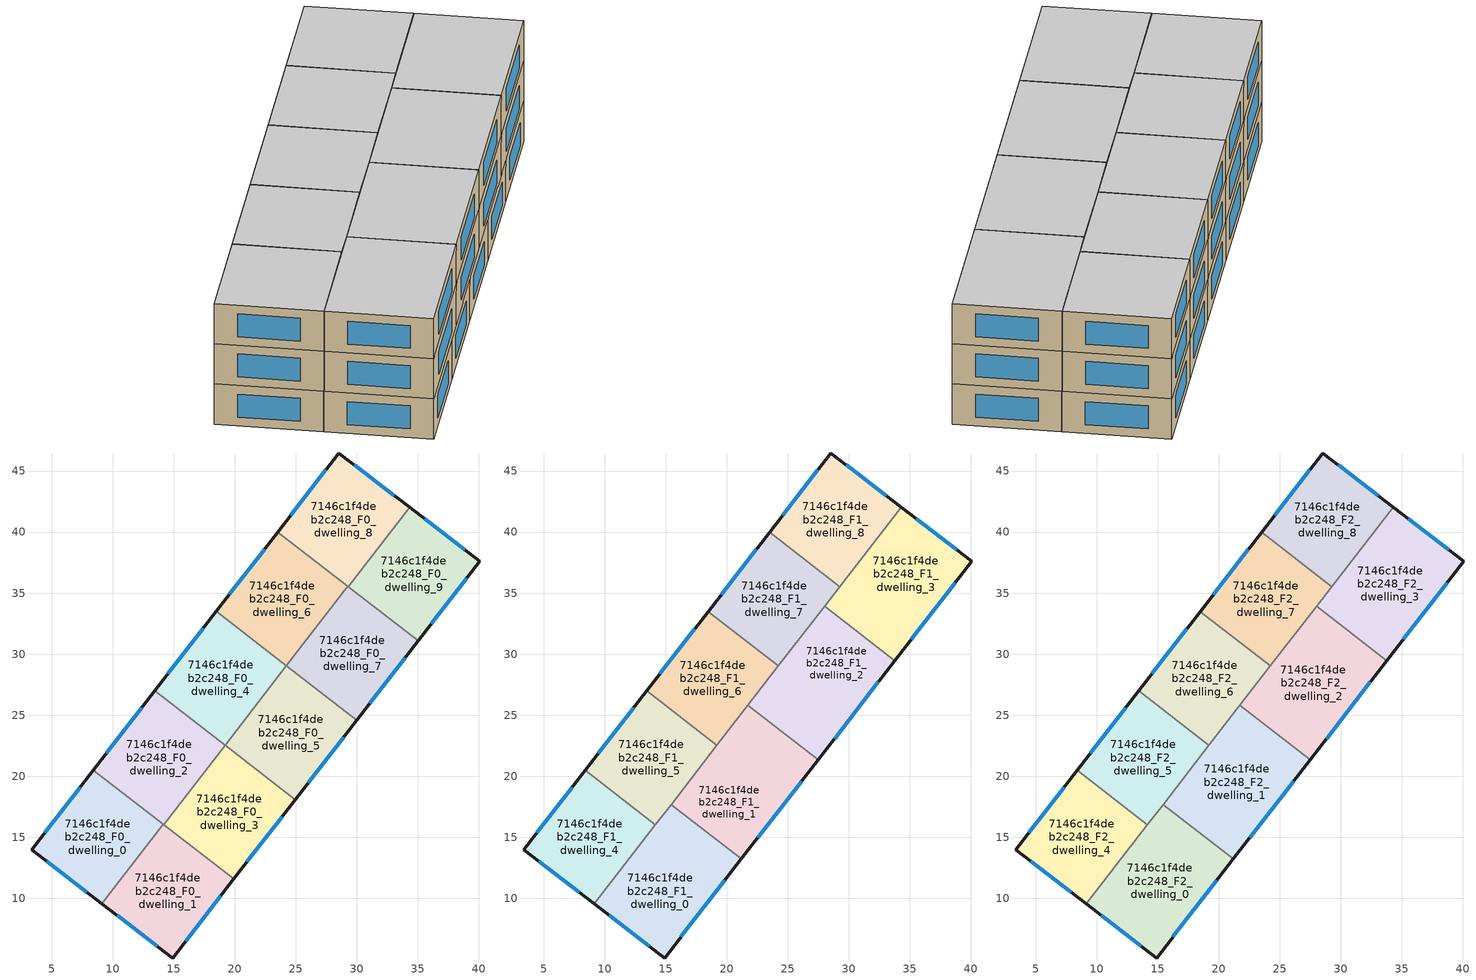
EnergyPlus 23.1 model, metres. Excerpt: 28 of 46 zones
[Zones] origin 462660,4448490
7146c1f4deb2c248_F0_dwelling_0
 floor ground (EU_floor_Construction): 14.16,16.05 9.12,9.55 3.36,13.98 8.41,20.5 z0
 wall outside (EU_wall_Construction): 8.41,20.5 3.36,13.98 9.12,9.55 z0:3
 wall to 7146c1f4deb2c248_F0_dwelling_1 (EU_wall_Construction): 9.12,9.55 14.16,16.05 z0:3
 wall to 7146c1f4deb2c248_F0_dwelling_2 (EU_wall_Construction): 14.16,16.05 8.41,20.5 z0:3
 window (EU_Window_Construction): 4.59,13.03 7.89,10.5 / 7.33,19.1 4.44,15.38 z0.64:2.36
 ceiling adiabatic (EU_roof_Construction): 14.15,16.04 14.16,16.05 8.41,20.5 8.4,20.49 z3
7146c1f4deb2c248_F0_dwelling_1
 floor ground (EU_floor_Construction): 19.92,11.59 14.9,5.11 9.12,9.55 14.16,16.05 z0
 wall outside (EU_wall_Construction): 9.12,9.55 14.9,5.11 19.92,11.59 z0:3
 wall to 7146c1f4deb2c248_F0_dwelling_3 (EU_wall_Construction): 19.92,11.59 14.17,16.04 z0:3
 wall to 7146c1f4deb2c248_F0_dwelling_2 (EU_wall_Construction): 14.17,16.04 14.16,16.05 z0:3
 window (EU_Window_Construction): 15.98,6.5 18.84,10.2 / 10.36,8.6 13.66,6.06 z0.64:2.36
7146c1f4deb2c248_F0_dwelling_2
 floor ground (EU_floor_Construction): 19.2,22.54 14.17,16.04 8.41,20.5 13.45,27 z0
 wall outside (EU_wall_Construction): 13.45,27 8.41,20.5 z0:3
 wall to 7146c1f4deb2c248_F0_dwelling_4 (EU_wall_Construction): 19.2,22.54 13.45,27 z0:3
 wall to 7146c1f4deb2c248_F0_dwelling_3 (EU_wall_Construction): 14.17,16.04 19.2,22.54 z0:3
 window (EU_Window_Construction): 12.37,25.61 9.49,21.89 z0.64:2.36
 ceiling adiabatic (EU_roof_Construction): 14.17,16.04 19.19,22.53 13.44,26.99 8.41,20.5 z3
7146c1f4deb2c248_F0_dwelling_3
 floor ground (EU_floor_Construction): 24.95,18.09 19.92,11.59 14.17,16.04 19.2,22.54 z0
 wall outside (EU_wall_Construction): 19.92,11.59 24.95,18.09 z0:3
 wall to 7146c1f4deb2c248_F0_dwelling_5 (EU_wall_Construction): 24.95,18.09 19.2,22.54 z0:3
 window (EU_Window_Construction): 21,12.98 23.88,16.69 z0.64:2.36
7146c1f4deb2c248_F0_dwelling_4
 floor ground (EU_floor_Construction): 24.23,29.04 19.2,22.54 13.45,27 18.48,33.5 z0
 wall outside (EU_wall_Construction): 18.48,33.5 13.45,27 z0:3
 wall to 7146c1f4deb2c248_F0_dwelling_6 (EU_wall_Construction): 24.23,29.04 18.48,33.5 z0:3
 wall to 7146c1f4deb2c248_F0_dwelling_5 (EU_wall_Construction): 19.2,22.54 24.23,29.04 z0:3
 window (EU_Window_Construction): 17.4,32.11 14.52,28.39 z0.64:2.36
7146c1f4deb2c248_F0_dwelling_5
 floor ground (EU_floor_Construction): 29.99,24.59 24.95,18.09 19.2,22.54 24.23,29.04 z0
 wall outside (EU_wall_Construction): 24.95,18.09 29.99,24.59 z0:3
 wall to 7146c1f4deb2c248_F0_dwelling_7 (EU_wall_Construction): 29.99,24.59 24.23,29.04 z0:3
 window (EU_Window_Construction): 26.03,19.48 28.91,23.19 z0.64:2.36
 ceiling adiabatic (EU_roof_Construction): 27.48,21.35 21.73,25.8 24.23,29.04 19.2,22.54 24.95,18.09 29.99,24.59 z3
7146c1f4deb2c248_F0_dwelling_6
 floor ground (EU_floor_Construction): 29.27,35.54 24.23,29.04 18.48,33.5 23.52,40 z0
 wall outside (EU_wall_Construction): 23.52,40 18.48,33.5 z0:3
 wall to 7146c1f4deb2c248_F0_dwelling_7 (EU_wall_Construction): 24.23,29.04 29.27,35.54 z0:3
 wall to 7146c1f4deb2c248_F0_dwelling_8 (EU_wall_Construction): 29.27,35.54 23.52,40 z0:3
 window (EU_Window_Construction): 22.44,38.61 19.56,34.89 z0.64:2.36
7146c1f4deb2c248_F0_dwelling_7
 floor ground (EU_floor_Construction): 35.02,31.09 29.99,24.59 24.23,29.04 29.27,35.54 z0
 wall outside (EU_wall_Construction): 29.99,24.59 35.02,31.09 z0:3
 wall to 7146c1f4deb2c248_F0_dwelling_9 (EU_wall_Construction): 35.02,31.09 29.28,35.54 z0:3
 wall to 7146c1f4deb2c248_F0_dwelling_8 (EU_wall_Construction): 29.28,35.54 29.27,35.54 z0:3
 window (EU_Window_Construction): 31.07,25.98 33.94,29.69 z0.64:2.36
 ceiling adiabatic (EU_roof_Construction): 29.99,24.59 35.02,31.09 29.27,35.54 24.23,29.04 z3
7146c1f4deb2c248_F0_dwelling_8
 floor ground (EU_floor_Construction): 34.31,42.04 29.28,35.54 23.52,40 28.53,46.48 z0
 wall outside (EU_wall_Construction): 34.31,42.04 28.53,46.48 23.52,40 z0:3
 wall to 7146c1f4deb2c248_F0_dwelling_9 (EU_wall_Construction): 29.28,35.54 34.31,42.04 z0:3
 window (EU_Window_Construction): 33.07,42.99 29.77,45.53 / 27.46,45.09 24.59,41.39 z0.64:2.36
7146c1f4deb2c248_F0_dwelling_9
 floor ground (EU_floor_Construction): 40.07,37.61 35.02,31.09 29.28,35.54 34.31,42.04 z0
 wall outside (EU_wall_Construction): 35.02,31.09 40.07,37.61 34.31,42.04 z0:3
 window (EU_Window_Construction): 38.84,38.56 35.55,41.09 / 36.1,32.48 38.99,36.21 z0.64:2.36
7146c1f4deb2c248_F1_dwelling_0
 floor to 7146c1f4deb2c248_F0_dwelling_1 (EU_floor_Construction): 19.92,11.59 14.9,5.11 9.13,9.54 14.17,16.04 z3
 floor to 7146c1f4deb2c248_F0_dwelling_3 (EU_floor_Construction): 21.19,13.22 19.92,11.59 14.17,16.04 15.43,17.68 z3
 wall outside (EU_wall_Construction): 9.13,9.54 14.9,5.11 21.19,13.22 z3:6
 wall to 7146c1f4deb2c248_F1_dwelling_1 (EU_wall_Construction): 21.19,13.22 15.43,17.68 z3:6
 wall to 7146c1f4deb2c248_F1_dwelling_4 (EU_wall_Construction): 14.16,16.03 9.13,9.54 z3:6
 wall to 7146c1f4deb2c248_F1_dwelling_5 (EU_wall_Construction): 15.43,17.68 14.16,16.03 z3:6
 window (EU_Window_Construction): 16.25,6.85 19.84,11.49 / 10.37,8.59 13.67,6.06 z3.64:5.36
7146c1f4deb2c248_F1_dwelling_1
 floor to 7146c1f4deb2c248_F0_dwelling_3 (EU_floor_Construction): 24.95,18.09 21.19,13.22 15.43,17.68 19.2,22.54 z3
 floor adiabatic (EU_floor_Construction): 27.48,21.35 24.95,18.09 19.2,22.54 21.73,25.8 z3
 wall outside (EU_wall_Construction): 21.19,13.22 27.48,21.35 z3:6
 wall to 7146c1f4deb2c248_F1_dwelling_2 (EU_wall_Construction): 27.48,21.35 21.73,25.8 z3:6
 wall to 7146c1f4deb2c248_F1_dwelling_5 (EU_wall_Construction): 19.19,22.53 15.43,17.68 z3:6
 wall to 7146c1f4deb2c248_F1_dwelling_6 (EU_wall_Construction): 21.73,25.8 19.19,22.53 z3:6
 window (EU_Window_Construction): 22.53,14.96 26.13,19.61 z3.64:5.36
7146c1f4deb2c248_F1_dwelling_2
 floor adiabatic (EU_floor_Construction): 33.77,29.47 29.99,24.59 24.23,29.04 28.02,33.93 z3
 floor to 7146c1f4deb2c248_F0_dwelling_5 (EU_floor_Construction): 29.99,24.59 27.48,21.35 21.73,25.8 24.23,29.04 z3
 wall outside (EU_wall_Construction): 27.48,21.35 33.77,29.47 z3:6
 wall to 7146c1f4deb2c248_F1_dwelling_3 (EU_wall_Construction): 33.77,29.47 28.02,33.93 z3:6
 wall to 7146c1f4deb2c248_F1_dwelling_7 (EU_wall_Construction): 28.02,33.93 24.23,29.03 z3:6
 wall to 7146c1f4deb2c248_F1_dwelling_6 (EU_wall_Construction): 24.23,29.03 21.73,25.8 z3:6
 window (EU_Window_Construction): 28.83,23.09 32.42,27.73 z3.64:5.36
7146c1f4deb2c248_F1_dwelling_3
 floor to 7146c1f4deb2c248_F0_dwelling_9 (EU_floor_Construction): 40.07,37.61 35.02,31.09 29.28,35.54 34.31,42.03 z3
 floor to 7146c1f4deb2c248_F0_dwelling_8 (EU_floor_Construction): 34.31,42.03 29.28,35.54 29.27,35.54 34.3,42.04 z3
 floor adiabatic (EU_floor_Construction): 35.02,31.09 33.77,29.47 28.02,33.93 29.27,35.54 z3
 wall outside (EU_wall_Construction): 33.77,29.47 40.07,37.61 34.3,42.04 z3:6
 wall to 7146c1f4deb2c248_F1_dwelling_8 (EU_wall_Construction): 34.3,42.04 29.26,35.53 z3:6
 wall to 7146c1f4deb2c248_F1_dwelling_7 (EU_wall_Construction): 29.26,35.53 28.02,33.93 z3:6
 window (EU_Window_Construction): 38.84,38.56 35.54,41.09 / 35.12,31.21 38.72,35.86 z3.64:5.36
7146c1f4deb2c248_F1_dwelling_4
 floor to 7146c1f4deb2c248_F0_dwelling_0 (EU_floor_Construction): 14.15,16.04 9.12,9.55 3.36,13.98 8.4,20.49 z3
 floor to 7146c1f4deb2c248_F0_dwelling_1 (EU_floor_Construction): 14.16,16.03 9.13,9.54 9.12,9.55 14.15,16.04 z3
 wall outside (EU_wall_Construction): 8.4,20.49 3.36,13.98 9.13,9.54 z3:6
 wall to 7146c1f4deb2c248_F1_dwelling_5 (EU_wall_Construction): 14.16,16.03 8.4,20.49 z3:6
 window (EU_Window_Construction): 4.6,13.03 7.89,10.49 / 7.32,19.1 4.44,15.37 z3.64:5.36
7146c1f4deb2c248_F1_dwelling_5
 floor adiabatic (EU_floor_Construction): 19.19,22.53 14.16,16.03 8.4,20.49 13.44,26.99 z3
 wall outside (EU_wall_Construction): 13.44,26.99 8.4,20.49 z3:6
 wall to 7146c1f4deb2c248_F1_dwelling_6 (EU_wall_Construction): 19.19,22.53 13.44,26.99 z3:6
 window (EU_Window_Construction): 12.36,25.6 9.48,21.88 z3.64:5.36
7146c1f4deb2c248_F1_dwelling_6
 floor to 7146c1f4deb2c248_F0_dwelling_4 (EU_floor_Construction): 24.23,29.03 19.2,22.54 13.45,27 18.47,33.49 z3
 floor to 7146c1f4deb2c248_F0_dwelling_2 (EU_floor_Construction): 19.2,22.54 19.19,22.53 13.44,26.99 13.45,27 z3
 wall outside (EU_wall_Construction): 18.47,33.49 13.44,26.99 z3:6
 wall to 7146c1f4deb2c248_F1_dwelling_7 (EU_wall_Construction): 24.23,29.03 18.47,33.49 z3:6
 window (EU_Window_Construction): 17.39,32.1 14.52,28.38 z3.64:5.36
7146c1f4deb2c248_F1_dwelling_7
 floor to 7146c1f4deb2c248_F0_dwelling_6 (EU_floor_Construction): 29.26,35.53 24.23,29.04 18.48,33.5 23.51,39.99 z3
 floor to 7146c1f4deb2c248_F0_dwelling_4 (EU_floor_Construction): 24.23,29.04 24.23,29.03 18.47,33.49 18.48,33.5 z3
 wall outside (EU_wall_Construction): 23.51,39.99 18.47,33.49 z3:6
 wall to 7146c1f4deb2c248_F1_dwelling_8 (EU_wall_Construction): 29.26,35.53 23.51,39.99 z3:6
 window (EU_Window_Construction): 22.43,38.6 19.55,34.88 z3.64:5.36
7146c1f4deb2c248_F1_dwelling_8
 floor to 7146c1f4deb2c248_F0_dwelling_8 (EU_floor_Construction): 34.3,42.04 29.27,35.54 23.52,40 28.53,46.48 z3
 floor to 7146c1f4deb2c248_F0_dwelling_6 (EU_floor_Construction): 29.27,35.54 29.26,35.53 23.51,39.99 23.52,40 z3
 wall outside (EU_wall_Construction): 34.3,42.04 28.53,46.48 23.51,39.99 z3:6
 window (EU_Window_Construction): 27.46,45.09 24.58,41.38 / 33.07,42.99 29.77,45.53 z3.64:5.36
7146c1f4deb2c248_F2_dwelling_0
 floor to 7146c1f4deb2c248_F1_dwelling_0 (EU_floor_Construction): 21.19,13.22 14.9,5.11 9.13,9.54 15.43,17.68 z6
 wall outside (EU_wall_Construction): 9.13,9.54 14.9,5.11 21.19,13.22 z6:9
 wall to 7146c1f4deb2c248_F2_dwelling_1 (EU_wall_Construction): 21.19,13.22 15.43,17.68 z6:9
 wall to 7146c1f4deb2c248_F2_dwelling_4 (EU_wall_Construction): 14.16,16.03 9.13,9.54 z6:9
 wall to 7146c1f4deb2c248_F2_dwelling_5 (EU_wall_Construction): 15.43,17.68 14.16,16.03 z6:9
 window (EU_Window_Construction): 16.25,6.85 19.84,11.49 / 10.37,8.59 13.67,6.06 z6.64:8.36
 ceiling to 7146c1f4deb2c248_F3_dwelling_0 (EU_floor_Construction): 14.9,5.11 21.19,13.22 15.43,17.68 9.13,9.54 z9
7146c1f4deb2c248_F2_dwelling_1
 floor to 7146c1f4deb2c248_F1_dwelling_1 (EU_floor_Construction): 27.48,21.35 21.19,13.22 15.43,17.68 21.73,25.8 z6
 wall outside (EU_wall_Construction): 21.19,13.22 27.48,21.35 z6:9
 wall to 7146c1f4deb2c248_F2_dwelling_2 (EU_wall_Construction): 27.48,21.35 21.73,25.8 z6:9
 wall to 7146c1f4deb2c248_F2_dwelling_5 (EU_wall_Construction): 19.19,22.53 15.43,17.68 z6:9
 wall to 7146c1f4deb2c248_F2_dwelling_6 (EU_wall_Construction): 21.73,25.8 19.19,22.53 z6:9
 window (EU_Window_Construction): 22.53,14.96 26.13,19.61 z6.64:8.36
 ceiling to 7146c1f4deb2c248_F3_dwelling_1 (EU_floor_Construction): 21.19,13.22 27.48,21.35 21.73,25.8 15.43,17.68 z9
7146c1f4deb2c248_F2_dwelling_2
 floor to 7146c1f4deb2c248_F1_dwelling_2 (EU_floor_Construction): 33.77,29.47 27.48,21.35 21.73,25.8 28.02,33.93 z6
 wall outside (EU_wall_Construction): 27.48,21.35 33.77,29.47 z6:9
 wall to 7146c1f4deb2c248_F2_dwelling_3 (EU_wall_Construction): 33.77,29.47 28.02,33.93 z6:9
 wall to 7146c1f4deb2c248_F2_dwelling_7 (EU_wall_Construction): 28.02,33.93 24.23,29.03 z6:9
 wall to 7146c1f4deb2c248_F2_dwelling_6 (EU_wall_Construction): 24.23,29.03 21.73,25.8 z6:9
 window (EU_Window_Construction): 28.83,23.09 32.42,27.73 z6.64:8.36
 ceiling to 7146c1f4deb2c248_F3_dwelling_2 (EU_floor_Construction): 27.48,21.35 33.77,29.47 28.02,33.93 21.73,25.8 z9
7146c1f4deb2c248_F2_dwelling_3
 floor to 7146c1f4deb2c248_F1_dwelling_3 (EU_floor_Construction): 40.07,37.61 33.77,29.47 28.02,33.93 34.3,42.04 z6
 wall outside (EU_wall_Construction): 33.77,29.47 40.07,37.61 34.3,42.04 z6:9
 wall to 7146c1f4deb2c248_F2_dwelling_8 (EU_wall_Construction): 34.3,42.04 29.26,35.53 z6:9
 wall to 7146c1f4deb2c248_F2_dwelling_7 (EU_wall_Construction): 29.26,35.53 28.02,33.93 z6:9
 window (EU_Window_Construction): 38.84,38.56 35.54,41.09 / 35.12,31.21 38.72,35.86 z6.64:8.36
 ceiling to 7146c1f4deb2c248_F3_dwelling_3 (EU_floor_Construction): 33.77,29.47 40.07,37.61 34.3,42.04 28.02,33.93 z9
7146c1f4deb2c248_F2_dwelling_4
 floor to 7146c1f4deb2c248_F1_dwelling_4 (EU_floor_Construction): 14.16,16.03 9.13,9.54 3.36,13.98 8.4,20.49 z6
 wall outside (EU_wall_Construction): 8.4,20.49 3.36,13.98 9.13,9.54 z6:9
 wall to 7146c1f4deb2c248_F2_dwelling_5 (EU_wall_Construction): 14.16,16.03 8.4,20.49 z6:9
 window (EU_Window_Construction): 4.6,13.03 7.89,10.49 / 7.32,19.1 4.44,15.37 z6.64:8.36
 ceiling to 7146c1f4deb2c248_F3_dwelling_4 (EU_floor_Construction): 9.13,9.54 14.16,16.03 8.4,20.49 3.36,13.98 z9
7146c1f4deb2c248_F2_dwelling_5
 floor to 7146c1f4deb2c248_F1_dwelling_5 (EU_floor_Construction): 19.19,22.53 14.16,16.03 8.4,20.49 13.44,26.99 z6
 wall outside (EU_wall_Construction): 13.44,26.99 8.4,20.49 z6:9
 wall to 7146c1f4deb2c248_F2_dwelling_6 (EU_wall_Construction): 19.19,22.53 13.44,26.99 z6:9
 window (EU_Window_Construction): 12.36,25.6 9.48,21.88 z6.64:8.36
 ceiling to 7146c1f4deb2c248_F3_dwelling_5 (EU_floor_Construction): 14.16,16.03 19.19,22.53 13.44,26.99 8.4,20.49 z9
7146c1f4deb2c248_F2_dwelling_6
 floor to 7146c1f4deb2c248_F1_dwelling_6 (EU_floor_Construction): 24.23,29.03 19.19,22.53 13.44,26.99 18.47,33.49 z6
 wall outside (EU_wall_Construction): 18.47,33.49 13.44,26.99 z6:9
 wall to 7146c1f4deb2c248_F2_dwelling_7 (EU_wall_Construction): 24.23,29.03 18.47,33.49 z6:9
 window (EU_Window_Construction): 17.39,32.1 14.52,28.38 z6.64:8.36
 ceiling to 7146c1f4deb2c248_F3_dwelling_6 (EU_floor_Construction): 19.19,22.53 24.23,29.03 18.47,33.49 13.44,26.99 z9
7146c1f4deb2c248_F2_dwelling_7
 floor to 7146c1f4deb2c248_F1_dwelling_7 (EU_floor_Construction): 29.26,35.53 24.23,29.03 18.47,33.49 23.51,39.99 z6
 wall outside (EU_wall_Construction): 23.51,39.99 18.47,33.49 z6:9
 wall to 7146c1f4deb2c248_F2_dwelling_8 (EU_wall_Construction): 29.26,35.53 23.51,39.99 z6:9
 window (EU_Window_Construction): 22.43,38.6 19.55,34.88 z6.64:8.36
 ceiling to 7146c1f4deb2c248_F3_dwelling_7 (EU_floor_Construction): 24.23,29.03 29.26,35.53 23.51,39.99 18.47,33.49 z9
7146c1f4deb2c248_F2_dwelling_8
 floor to 7146c1f4deb2c248_F1_dwelling_8 (EU_floor_Construction): 34.3,42.04 29.26,35.53 23.51,39.99 28.53,46.48 z6
 wall outside (EU_wall_Construction): 34.3,42.04 28.53,46.48 23.51,39.99 z6:9
 window (EU_Window_Construction): 27.46,45.09 24.58,41.38 / 33.07,42.99 29.77,45.53 z6.64:8.36
 ceiling to 7146c1f4deb2c248_F3_dwelling_8 (EU_floor_Construction): 29.26,35.53 34.3,42.04 28.53,46.48 23.51,39.99 z9
[Building]
EU S2 Campaign: North Axis=0; Terrain=City; Solar Distribution=FullExterior
[Site:Location]
Yerevan-Zvartnots.Intl.AP: Latitude=40.15; Longitude=44.383; Time Zone=4; Elevation=854
[SizingPeriod:WeatherFileDays]
AnnualSizingPeriod: Begin Month=1; Begin Day of Month=1; End Month=12; End Day of Month=31; Day of Week for Start Day=Monday; Use Weather File Daylight Saving Period=No; Use Weather File Rain and Snow Indicators=No
[MATERIAL]
EU_InternalMass_Material: Roughness=MediumRough; Thickness=0.1; Conductivity=1; Density=1800; Specific Heat=900; Thermal Absorptance=0.9; Solar Absorptance=0.7; Visible Absorptance=0.7
[MATERIAL:NOMASS] Roughness=MediumRough; Thermal Absorptance=0.9; Solar Absorptance=0.7; Visible Absorptance=0.7
Name | Thermal Resistance
EU_wall_NoMass | 1.05043
EU_roof_NoMass | 1.45357
EU_floor_NoMass | 0.478065
[WINDOWMATERIAL:SIMPLEGLAZINGSYSTEM]
EU_Window_SimpleGlazing: UFactor=2.5566; Solar Heat Gain Coefficient=0.75; Visible Transmittance=0.75
[CONSTRUCTION]
EU_wall_Construction: EU_wall_NoMass
EU_roof_Construction: EU_roof_NoMass
EU_floor_Construction: EU_floor_NoMass
EU_Window_Construction: EU_Window_SimpleGlazing
EU_InternalMass_Construction: EU_InternalMass_Material
[ZONE] Type=1; Multiplier=1; Ceiling Height=autocalculate; Floor Area=autocalculate; Part of Total Floor Area=Yes
Name | Volume
7146c1f4deb2c248_F0_dwelling_0; 7146c1f4deb2c248_F0_dwelling_9 | 179.515
7146c1f4deb2c248_F1_dwelling_0; 7146c1f4deb2c248_F2_dwelling_0; 7146c1f4deb2c248_F1_dwelling_3; 7146c1f4deb2c248_F2_dwelling_3 | 224.385
7146c1f4deb2c248_F0_dwelling_1; 7146c1f4deb2c248_F0_dwelling_8 | 179.506
7146c1f4deb2c248_F1_dwelling_1; 7146c1f4deb2c248_F2_dwelling_1 | 224.342
7146c1f4deb2c248_F0_dwelling_2; 7146c1f4deb2c248_F1_dwelling_6; 7146c1f4deb2c248_F2_dwelling_6 | 179.529
7146c1f4deb2c248_F1_dwelling_2; 7146c1f4deb2c248_F2_dwelling_2 | 224.355
7146c1f4deb2c248_F0_dwelling_3 | 179.494
7146c1f4deb2c248_F0_dwelling_4; 7146c1f4deb2c248_F0_dwelling_7 | 179.511
7146c1f4deb2c248_F1_dwelling_4; 7146c1f4deb2c248_F2_dwelling_4; 7146c1f4deb2c248_F1_dwelling_8; 7146c1f4deb2c248_F2_dwelling_8 | 179.518
7146c1f4deb2c248_F0_dwelling_5 | 179.496
7146c1f4deb2c248_F1_dwelling_5; 7146c1f4deb2c248_F2_dwelling_5 | 179.528
7146c1f4deb2c248_F0_dwelling_6 | 179.525
7146c1f4deb2c248_F1_dwelling_7; 7146c1f4deb2c248_F2_dwelling_7 | 179.495
[INTERNALMASS] Construction=EU_InternalMass_Construction
Name | Zone or ZoneList | Surface Area
7146c1f4deb2c248_F0_dwelling_0_EU_InternalMass | 7146c1f4deb2c248_F0_dwelling_0 | 59.8396
7146c1f4deb2c248_F0_dwelling_1_EU_InternalMass | 7146c1f4deb2c248_F0_dwelling_1 | 59.8353
7146c1f4deb2c248_F0_dwelling_2_EU_InternalMass | 7146c1f4deb2c248_F0_dwelling_2 | 59.8414
7146c1f4deb2c248_F0_dwelling_3_EU_InternalMass | 7146c1f4deb2c248_F0_dwelling_3 | 59.8315
7146c1f4deb2c248_F0_dwelling_4_EU_InternalMass | 7146c1f4deb2c248_F0_dwelling_4 | 59.8372
7146c1f4deb2c248_F0_dwelling_5_EU_InternalMass | 7146c1f4deb2c248_F0_dwelling_5 | 59.8321
7146c1f4deb2c248_F0_dwelling_6_EU_InternalMass | 7146c1f4deb2c248_F0_dwelling_6 | 59.842
7146c1f4deb2c248_F0_dwelling_7_EU_InternalMass | 7146c1f4deb2c248_F0_dwelling_7 | 59.8353
7146c1f4deb2c248_F0_dwelling_8_EU_InternalMass | 7146c1f4deb2c248_F0_dwelling_8 | 59.8353
7146c1f4deb2c248_F0_dwelling_9_EU_InternalMass | 7146c1f4deb2c248_F0_dwelling_9 | 59.8396
7146c1f4deb2c248_F1_dwelling_0_EU_InternalMass | 7146c1f4deb2c248_F1_dwelling_0 | 74.7952
7146c1f4deb2c248_F1_dwelling_1_EU_InternalMass | 7146c1f4deb2c248_F1_dwelling_1 | 74.7808
7146c1f4deb2c248_F1_dwelling_2_EU_InternalMass | 7146c1f4deb2c248_F1_dwelling_2 | 74.7888
7146c1f4deb2c248_F1_dwelling_3_EU_InternalMass | 7146c1f4deb2c248_F1_dwelling_3 | 74.7949
7146c1f4deb2c248_F1_dwelling_4_EU_InternalMass | 7146c1f4deb2c248_F1_dwelling_4 | 59.8393
7146c1f4deb2c248_F1_dwelling_5_EU_InternalMass | 7146c1f4deb2c248_F1_dwelling_5 | 59.8427
7146c1f4deb2c248_F1_dwelling_6_EU_InternalMass | 7146c1f4deb2c248_F1_dwelling_6 | 59.843
7146c1f4deb2c248_F1_dwelling_7_EU_InternalMass | 7146c1f4deb2c248_F1_dwelling_7 | 59.8318
7146c1f4deb2c248_F1_dwelling_8_EU_InternalMass | 7146c1f4deb2c248_F1_dwelling_8 | 59.8396
7146c1f4deb2c248_F2_dwelling_0_EU_InternalMass | 7146c1f4deb2c248_F2_dwelling_0 | 74.7952
7146c1f4deb2c248_F2_dwelling_1_EU_InternalMass | 7146c1f4deb2c248_F2_dwelling_1 | 74.7808
7146c1f4deb2c248_F2_dwelling_2_EU_InternalMass | 7146c1f4deb2c248_F2_dwelling_2 | 74.7888
7146c1f4deb2c248_F2_dwelling_3_EU_InternalMass | 7146c1f4deb2c248_F2_dwelling_3 | 74.7949
7146c1f4deb2c248_F2_dwelling_4_EU_InternalMass | 7146c1f4deb2c248_F2_dwelling_4 | 59.8393
7146c1f4deb2c248_F2_dwelling_5_EU_InternalMass | 7146c1f4deb2c248_F2_dwelling_5 | 59.8427
7146c1f4deb2c248_F2_dwelling_6_EU_InternalMass | 7146c1f4deb2c248_F2_dwelling_6 | 59.843
7146c1f4deb2c248_F2_dwelling_7_EU_InternalMass | 7146c1f4deb2c248_F2_dwelling_7 | 59.8318
7146c1f4deb2c248_F2_dwelling_8_EU_InternalMass | 7146c1f4deb2c248_F2_dwelling_8 | 59.8396
[OTHEREQUIPMENT] Fuel Type=Electricity; Design Level Calculation Method=Watts/Area; Power per Zone Floor Area=1; Fraction Latent=0; Fraction Radiant=0; Fraction Lost=0; Carbon Dioxide Generation Rate=0; EndUse Subcategory=EU_Step8_InternalGains
Name | Zone or ZoneList or Space or SpaceList | Schedule
EU_Step8_InternalGain_7146c1f4deb2c248_F0_dwelling_0_f000 | 7146c1f4deb2c248_F0_dwelling_0 | EU_Step8_GainSchedule_7146c1f4deb2c248_F0_dwelling_0_f000
EU_Step8_InternalGain_7146c1f4deb2c248_F0_dwelling_1_f000 | 7146c1f4deb2c248_F0_dwelling_1 | EU_Step8_GainSchedule_7146c1f4deb2c248_F0_dwelling_1_f000
EU_Step8_InternalGain_7146c1f4deb2c248_F0_dwelling_2_f000 | 7146c1f4deb2c248_F0_dwelling_2 | EU_Step8_GainSchedule_7146c1f4deb2c248_F0_dwelling_2_f000
EU_Step8_InternalGain_7146c1f4deb2c248_F0_dwelling_3_f000 | 7146c1f4deb2c248_F0_dwelling_3 | EU_Step8_GainSchedule_7146c1f4deb2c248_F0_dwelling_3_f000
EU_Step8_InternalGain_7146c1f4deb2c248_F0_dwelling_4_f000 | 7146c1f4deb2c248_F0_dwelling_4 | EU_Step8_GainSchedule_7146c1f4deb2c248_F0_dwelling_4_f000
EU_Step8_InternalGain_7146c1f4deb2c248_F0_dwelling_5_f000 | 7146c1f4deb2c248_F0_dwelling_5 | EU_Step8_GainSchedule_7146c1f4deb2c248_F0_dwelling_5_f000
EU_Step8_InternalGain_7146c1f4deb2c248_F0_dwelling_6_f000 | 7146c1f4deb2c248_F0_dwelling_6 | EU_Step8_GainSchedule_7146c1f4deb2c248_F0_dwelling_6_f000
EU_Step8_InternalGain_7146c1f4deb2c248_F0_dwelling_7_f000 | 7146c1f4deb2c248_F0_dwelling_7 | EU_Step8_GainSchedule_7146c1f4deb2c248_F0_dwelling_7_f000
EU_Step8_InternalGain_7146c1f4deb2c248_F0_dwelling_8_f000 | 7146c1f4deb2c248_F0_dwelling_8 | EU_Step8_GainSchedule_7146c1f4deb2c248_F0_dwelling_8_f000
EU_Step8_InternalGain_7146c1f4deb2c248_F0_dwelling_9_f000 | 7146c1f4deb2c248_F0_dwelling_9 | EU_Step8_GainSchedule_7146c1f4deb2c248_F0_dwelling_9_f000
EU_Step8_InternalGain_7146c1f4deb2c248_F1_dwelling_0_f000 | 7146c1f4deb2c248_F1_dwelling_0 | EU_Step8_GainSchedule_7146c1f4deb2c248_F1_dwelling_0_f000
EU_Step8_InternalGain_7146c1f4deb2c248_F1_dwelling_1_f000 | 7146c1f4deb2c248_F1_dwelling_1 | EU_Step8_GainSchedule_7146c1f4deb2c248_F1_dwelling_1_f000
EU_Step8_InternalGain_7146c1f4deb2c248_F1_dwelling_2_f000 | 7146c1f4deb2c248_F1_dwelling_2 | EU_Step8_GainSchedule_7146c1f4deb2c248_F1_dwelling_2_f000
EU_Step8_InternalGain_7146c1f4deb2c248_F1_dwelling_3_f000 | 7146c1f4deb2c248_F1_dwelling_3 | EU_Step8_GainSchedule_7146c1f4deb2c248_F1_dwelling_3_f000
EU_Step8_InternalGain_7146c1f4deb2c248_F1_dwelling_4_f000 | 7146c1f4deb2c248_F1_dwelling_4 | EU_Step8_GainSchedule_7146c1f4deb2c248_F1_dwelling_4_f000
EU_Step8_InternalGain_7146c1f4deb2c248_F1_dwelling_5_f000 | 7146c1f4deb2c248_F1_dwelling_5 | EU_Step8_GainSchedule_7146c1f4deb2c248_F1_dwelling_5_f000
EU_Step8_InternalGain_7146c1f4deb2c248_F1_dwelling_6_f000 | 7146c1f4deb2c248_F1_dwelling_6 | EU_Step8_GainSchedule_7146c1f4deb2c248_F1_dwelling_6_f000
EU_Step8_InternalGain_7146c1f4deb2c248_F1_dwelling_7_f000 | 7146c1f4deb2c248_F1_dwelling_7 | EU_Step8_GainSchedule_7146c1f4deb2c248_F1_dwelling_7_f000
EU_Step8_InternalGain_7146c1f4deb2c248_F1_dwelling_8_f000 | 7146c1f4deb2c248_F1_dwelling_8 | EU_Step8_GainSchedule_7146c1f4deb2c248_F1_dwelling_8_f000
EU_Step8_InternalGain_7146c1f4deb2c248_F2_dwelling_0_f000 | 7146c1f4deb2c248_F2_dwelling_0 | EU_Step8_GainSchedule_7146c1f4deb2c248_F2_dwelling_0_f000
EU_Step8_InternalGain_7146c1f4deb2c248_F2_dwelling_1_f000 | 7146c1f4deb2c248_F2_dwelling_1 | EU_Step8_GainSchedule_7146c1f4deb2c248_F2_dwelling_1_f000
EU_Step8_InternalGain_7146c1f4deb2c248_F2_dwelling_2_f000 | 7146c1f4deb2c248_F2_dwelling_2 | EU_Step8_GainSchedule_7146c1f4deb2c248_F2_dwelling_2_f000
EU_Step8_InternalGain_7146c1f4deb2c248_F2_dwelling_3_f000 | 7146c1f4deb2c248_F2_dwelling_3 | EU_Step8_GainSchedule_7146c1f4deb2c248_F2_dwelling_3_f000
EU_Step8_InternalGain_7146c1f4deb2c248_F2_dwelling_4_f000 | 7146c1f4deb2c248_F2_dwelling_4 | EU_Step8_GainSchedule_7146c1f4deb2c248_F2_dwelling_4_f000
EU_Step8_InternalGain_7146c1f4deb2c248_F2_dwelling_5_f000 | 7146c1f4deb2c248_F2_dwelling_5 | EU_Step8_GainSchedule_7146c1f4deb2c248_F2_dwelling_5_f000
EU_Step8_InternalGain_7146c1f4deb2c248_F2_dwelling_6_f000 | 7146c1f4deb2c248_F2_dwelling_6 | EU_Step8_GainSchedule_7146c1f4deb2c248_F2_dwelling_6_f000
EU_Step8_InternalGain_7146c1f4deb2c248_F2_dwelling_7_f000 | 7146c1f4deb2c248_F2_dwelling_7 | EU_Step8_GainSchedule_7146c1f4deb2c248_F2_dwelling_7_f000
EU_Step8_InternalGain_7146c1f4deb2c248_F2_dwelling_8_f000 | 7146c1f4deb2c248_F2_dwelling_8 | EU_Step8_GainSchedule_7146c1f4deb2c248_F2_dwelling_8_f000
[ZONEVENTILATION:DESIGNFLOWRATE] Schedule=EU_AlwaysOn; Design Flow Rate Calculation Method=AirChanges/Hour; Air Changes per Hour=0.557805; Ventilation Type=Natural; Fan Pressure Rise=0; Fan Total Efficiency=1; Constant Term Coefficient=1; Temperature Term Coefficient=0; Velocity Term Coefficient=0; Velocity Squared Term Coefficient=0; Minimum Indoor Temperature=-100; Maximum Indoor Temperature=100; Delta Temperature=-100; Minimum Outdoor Temperature=-100; Maximum Outdoor Temperature=100; Maximum Wind Speed=40
Name | Zone or ZoneList or Space or SpaceList
EU_ConstantAir_7146c1f4deb2c248_F0_dwelling_0 | 7146c1f4deb2c248_F0_dwelling_0
EU_ConstantAir_7146c1f4deb2c248_F0_dwelling_1 | 7146c1f4deb2c248_F0_dwelling_1
EU_ConstantAir_7146c1f4deb2c248_F0_dwelling_2 | 7146c1f4deb2c248_F0_dwelling_2
EU_ConstantAir_7146c1f4deb2c248_F0_dwelling_3 | 7146c1f4deb2c248_F0_dwelling_3
EU_ConstantAir_7146c1f4deb2c248_F0_dwelling_4 | 7146c1f4deb2c248_F0_dwelling_4
EU_ConstantAir_7146c1f4deb2c248_F0_dwelling_5 | 7146c1f4deb2c248_F0_dwelling_5
EU_ConstantAir_7146c1f4deb2c248_F0_dwelling_6 | 7146c1f4deb2c248_F0_dwelling_6
EU_ConstantAir_7146c1f4deb2c248_F0_dwelling_7 | 7146c1f4deb2c248_F0_dwelling_7
EU_ConstantAir_7146c1f4deb2c248_F0_dwelling_8 | 7146c1f4deb2c248_F0_dwelling_8
EU_ConstantAir_7146c1f4deb2c248_F0_dwelling_9 | 7146c1f4deb2c248_F0_dwelling_9
EU_ConstantAir_7146c1f4deb2c248_F1_dwelling_0 | 7146c1f4deb2c248_F1_dwelling_0
EU_ConstantAir_7146c1f4deb2c248_F1_dwelling_1 | 7146c1f4deb2c248_F1_dwelling_1
EU_ConstantAir_7146c1f4deb2c248_F1_dwelling_2 | 7146c1f4deb2c248_F1_dwelling_2
EU_ConstantAir_7146c1f4deb2c248_F1_dwelling_3 | 7146c1f4deb2c248_F1_dwelling_3
EU_ConstantAir_7146c1f4deb2c248_F1_dwelling_4 | 7146c1f4deb2c248_F1_dwelling_4
EU_ConstantAir_7146c1f4deb2c248_F1_dwelling_5 | 7146c1f4deb2c248_F1_dwelling_5
EU_ConstantAir_7146c1f4deb2c248_F1_dwelling_6 | 7146c1f4deb2c248_F1_dwelling_6
EU_ConstantAir_7146c1f4deb2c248_F1_dwelling_7 | 7146c1f4deb2c248_F1_dwelling_7
EU_ConstantAir_7146c1f4deb2c248_F1_dwelling_8 | 7146c1f4deb2c248_F1_dwelling_8
EU_ConstantAir_7146c1f4deb2c248_F2_dwelling_0 | 7146c1f4deb2c248_F2_dwelling_0
EU_ConstantAir_7146c1f4deb2c248_F2_dwelling_1 | 7146c1f4deb2c248_F2_dwelling_1
EU_ConstantAir_7146c1f4deb2c248_F2_dwelling_2 | 7146c1f4deb2c248_F2_dwelling_2
EU_ConstantAir_7146c1f4deb2c248_F2_dwelling_3 | 7146c1f4deb2c248_F2_dwelling_3
EU_ConstantAir_7146c1f4deb2c248_F2_dwelling_4 | 7146c1f4deb2c248_F2_dwelling_4
EU_ConstantAir_7146c1f4deb2c248_F2_dwelling_5 | 7146c1f4deb2c248_F2_dwelling_5
EU_ConstantAir_7146c1f4deb2c248_F2_dwelling_6 | 7146c1f4deb2c248_F2_dwelling_6
EU_ConstantAir_7146c1f4deb2c248_F2_dwelling_7 | 7146c1f4deb2c248_F2_dwelling_7
EU_ConstantAir_7146c1f4deb2c248_F2_dwelling_8 | 7146c1f4deb2c248_F2_dwelling_8
[HVACTEMPLATE:THERMOSTAT] Constant Heating Setpoint=20; Constant Cooling Setpoint=50
EU_HeatOnly_7146c1f4deb2c248_F0_dwelling_0; EU_HeatOnly_7146c1f4deb2c248_F0_dwelling_1; EU_HeatOnly_7146c1f4deb2c248_F0_dwelling_2; EU_HeatOnly_7146c1f4deb2c248_F0_dwelling_3; EU_HeatOnly_7146c1f4deb2c248_F0_dwelling_4; EU_HeatOnly_7146c1f4deb2c248_F0_dwelling_5; EU_HeatOnly_7146c1f4deb2c248_F0_dwelling_6; EU_HeatOnly_7146c1f4deb2c248_F0_dwelling_7; EU_HeatOnly_7146c1f4deb2c248_F0_dwelling_8; EU_HeatOnly_7146c1f4deb2c248_F0_dwelling_9; EU_HeatOnly_7146c1f4deb2c248_F1_dwelling_0; EU_HeatOnly_7146c1f4deb2c248_F1_dwelling_1; EU_HeatOnly_7146c1f4deb2c248_F1_dwelling_2; EU_HeatOnly_7146c1f4deb2c248_F1_dwelling_3; EU_HeatOnly_7146c1f4deb2c248_F1_dwelling_4; EU_HeatOnly_7146c1f4deb2c248_F1_dwelling_5; EU_HeatOnly_7146c1f4deb2c248_F1_dwelling_6; EU_HeatOnly_7146c1f4deb2c248_F1_dwelling_7; EU_HeatOnly_7146c1f4deb2c248_F1_dwelling_8; EU_HeatOnly_7146c1f4deb2c248_F2_dwelling_0; EU_HeatOnly_7146c1f4deb2c248_F2_dwelling_1; EU_HeatOnly_7146c1f4deb2c248_F2_dwelling_2; EU_HeatOnly_7146c1f4deb2c248_F2_dwelling_3; EU_HeatOnly_7146c1f4deb2c248_F2_dwelling_4; EU_HeatOnly_7146c1f4deb2c248_F2_dwelling_5; EU_HeatOnly_7146c1f4deb2c248_F2_dwelling_6; EU_HeatOnly_7146c1f4deb2c248_F2_dwelling_7; EU_HeatOnly_7146c1f4deb2c248_F2_dwelling_8; EU_HeatOnly_7146c1f4deb2c248_F3_dwelling_0; EU_HeatOnly_7146c1f4deb2c248_F3_dwelling_1; EU_HeatOnly_7146c1f4deb2c248_F3_dwelling_2; EU_HeatOnly_7146c1f4deb2c248_F3_dwelling_3; EU_HeatOnly_7146c1f4deb2c248_F3_dwelling_4; EU_HeatOnly_7146c1f4deb2c248_F3_dwelling_5; EU_HeatOnly_7146c1f4deb2c248_F3_dwelling_6; EU_HeatOnly_7146c1f4deb2c248_F3_dwelling_7; EU_HeatOnly_7146c1f4deb2c248_F3_dwelling_8; EU_HeatOnly_7146c1f4deb2c248_F4_dwelling_0; EU_HeatOnly_7146c1f4deb2c248_F4_dwelling_1; EU_HeatOnly_7146c1f4deb2c248_F4_dwelling_2; EU_HeatOnly_7146c1f4deb2c248_F4_dwelling_3; EU_HeatOnly_7146c1f4deb2c248_F4_dwelling_4; EU_HeatOnly_7146c1f4deb2c248_F4_dwelling_5; EU_HeatOnly_7146c1f4deb2c248_F4_dwelling_6; EU_HeatOnly_7146c1f4deb2c248_F4_dwelling_7; EU_HeatOnly_7146c1f4deb2c248_F4_dwelling_8
[HVACTEMPLATE:ZONE:IDEALLOADSAIRSYSTEM] System Availability Schedule=EU_AlwaysOn; Maximum Heating Supply Air Temperature=50; Minimum Cooling Supply Air Temperature=13; Maximum Heating Supply Air Humidity Ratio=0.0156; Minimum Cooling Supply Air Humidity Ratio=0.0077; Heating Limit=NoLimit; Cooling Limit=NoLimit; Heating Availability Schedule=EU_AlwaysOn; Cooling Availability Schedule=EU_CoolingOff; Dehumidification Control Type=ConstantSensibleHeatRatio; Cooling Sensible Heat Ratio=0.7; Dehumidification Setpoint=60; Humidification Control Type=None; Humidification Setpoint=30; Outdoor Air Method=None; Outdoor Air Flow Rate per Person=0.00944; Outdoor Air Flow Rate per Zone Floor Area=0; Outdoor Air Flow Rate per Zone=0; Demand Controlled Ventilation Type=None; Outdoor Air Economizer Type=NoEconomizer; Heat Recovery Type=None; Sensible Heat Recovery Effectiveness=0.7; Latent Heat Recovery Effectiveness=0.65
Name | Template Thermostat
7146c1f4deb2c248_F0_dwelling_0 | EU_HeatOnly_7146c1f4deb2c248_F0_dwelling_0
7146c1f4deb2c248_F0_dwelling_1 | EU_HeatOnly_7146c1f4deb2c248_F0_dwelling_1
7146c1f4deb2c248_F0_dwelling_2 | EU_HeatOnly_7146c1f4deb2c248_F0_dwelling_2
7146c1f4deb2c248_F0_dwelling_3 | EU_HeatOnly_7146c1f4deb2c248_F0_dwelling_3
7146c1f4deb2c248_F0_dwelling_4 | EU_HeatOnly_7146c1f4deb2c248_F0_dwelling_4
7146c1f4deb2c248_F0_dwelling_5 | EU_HeatOnly_7146c1f4deb2c248_F0_dwelling_5
7146c1f4deb2c248_F0_dwelling_6 | EU_HeatOnly_7146c1f4deb2c248_F0_dwelling_6
7146c1f4deb2c248_F0_dwelling_7 | EU_HeatOnly_7146c1f4deb2c248_F0_dwelling_7
7146c1f4deb2c248_F0_dwelling_8 | EU_HeatOnly_7146c1f4deb2c248_F0_dwelling_8
7146c1f4deb2c248_F0_dwelling_9 | EU_HeatOnly_7146c1f4deb2c248_F0_dwelling_9
7146c1f4deb2c248_F1_dwelling_0 | EU_HeatOnly_7146c1f4deb2c248_F1_dwelling_0
7146c1f4deb2c248_F1_dwelling_1 | EU_HeatOnly_7146c1f4deb2c248_F1_dwelling_1
7146c1f4deb2c248_F1_dwelling_2 | EU_HeatOnly_7146c1f4deb2c248_F1_dwelling_2
7146c1f4deb2c248_F1_dwelling_3 | EU_HeatOnly_7146c1f4deb2c248_F1_dwelling_3
7146c1f4deb2c248_F1_dwelling_4 | EU_HeatOnly_7146c1f4deb2c248_F1_dwelling_4
7146c1f4deb2c248_F1_dwelling_5 | EU_HeatOnly_7146c1f4deb2c248_F1_dwelling_5
7146c1f4deb2c248_F1_dwelling_6 | EU_HeatOnly_7146c1f4deb2c248_F1_dwelling_6
7146c1f4deb2c248_F1_dwelling_7 | EU_HeatOnly_7146c1f4deb2c248_F1_dwelling_7
7146c1f4deb2c248_F1_dwelling_8 | EU_HeatOnly_7146c1f4deb2c248_F1_dwelling_8
7146c1f4deb2c248_F2_dwelling_0 | EU_HeatOnly_7146c1f4deb2c248_F2_dwelling_0
7146c1f4deb2c248_F2_dwelling_1 | EU_HeatOnly_7146c1f4deb2c248_F2_dwelling_1
7146c1f4deb2c248_F2_dwelling_2 | EU_HeatOnly_7146c1f4deb2c248_F2_dwelling_2
7146c1f4deb2c248_F2_dwelling_3 | EU_HeatOnly_7146c1f4deb2c248_F2_dwelling_3
7146c1f4deb2c248_F2_dwelling_4 | EU_HeatOnly_7146c1f4deb2c248_F2_dwelling_4
7146c1f4deb2c248_F2_dwelling_5 | EU_HeatOnly_7146c1f4deb2c248_F2_dwelling_5
7146c1f4deb2c248_F2_dwelling_6 | EU_HeatOnly_7146c1f4deb2c248_F2_dwelling_6
7146c1f4deb2c248_F2_dwelling_7 | EU_HeatOnly_7146c1f4deb2c248_F2_dwelling_7
7146c1f4deb2c248_F2_dwelling_8 | EU_HeatOnly_7146c1f4deb2c248_F2_dwelling_8
[SIZING:ZONE] Zone Cooling Design Supply Air Temperature Input Method=SupplyAirTemperature; Zone Cooling Design Supply Air Temperature=13; Zone Heating Design Supply Air Temperature Input Method=SupplyAirTemperature; Zone Heating Design Supply Air Temperature=50; Zone Cooling Design Supply Air Humidity Ratio=0.008; Zone Heating Design Supply Air Humidity Ratio=0.008; Cooling Design Air Flow Method=DesignDay; Cooling Design Air Flow Rate=0; Cooling Minimum Air Flow per Zone Floor Area=0.000762; Cooling Minimum Air Flow=0; Cooling Minimum Air Flow Fraction=0.2; Heating Design Air Flow Method=DesignDay; Heating Design Air Flow Rate=0; Heating Maximum Air Flow per Zone Floor Area=0.002032; Heating Maximum Air Flow=0.141576; Heating Maximum Air Flow Fraction=0.3; Account for Dedicated Outdoor Air System=No; Dedicated Outdoor Air System Control Strategy=NeutralSupplyAir; Dedicated Outdoor Air Low Setpoint Temperature for Design=autosize; Dedicated Outdoor Air High Setpoint Temperature for Design=autosize; Zone Load Sizing Method=Sensible Load Only No Latent Load; Zone Latent Cooling Design Supply Air Humidity Ratio Input Method=HumidityRatioDifference; Zone Cooling Design Supply Air Humidity Ratio Difference=0.005; Zone Latent Heating Design Supply Air Humidity Ratio Input Method=HumidityRatioDifference; Zone Humidification Design Supply Air Humidity Ratio Difference=0.005
7146c1f4deb2c248_F0_dwelling_0; 7146c1f4deb2c248_F0_dwelling_1; 7146c1f4deb2c248_F0_dwelling_2; 7146c1f4deb2c248_F0_dwelling_3; 7146c1f4deb2c248_F0_dwelling_4; 7146c1f4deb2c248_F0_dwelling_5; 7146c1f4deb2c248_F0_dwelling_6; 7146c1f4deb2c248_F0_dwelling_7; 7146c1f4deb2c248_F0_dwelling_8; 7146c1f4deb2c248_F0_dwelling_9; 7146c1f4deb2c248_F1_dwelling_0; 7146c1f4deb2c248_F1_dwelling_1; 7146c1f4deb2c248_F1_dwelling_2; 7146c1f4deb2c248_F1_dwelling_3; 7146c1f4deb2c248_F1_dwelling_4; 7146c1f4deb2c248_F1_dwelling_5; 7146c1f4deb2c248_F1_dwelling_6; 7146c1f4deb2c248_F1_dwelling_7; 7146c1f4deb2c248_F1_dwelling_8; 7146c1f4deb2c248_F2_dwelling_0; 7146c1f4deb2c248_F2_dwelling_1; 7146c1f4deb2c248_F2_dwelling_2; 7146c1f4deb2c248_F2_dwelling_3; 7146c1f4deb2c248_F2_dwelling_4; 7146c1f4deb2c248_F2_dwelling_5; 7146c1f4deb2c248_F2_dwelling_6; 7146c1f4deb2c248_F2_dwelling_7; 7146c1f4deb2c248_F2_dwelling_8
[SCHEDULE:CONSTANT]
Name | Hourly Value
EU_AlwaysOn | 1
EU_CoolingOff | 0
[SCHEDULE:FILE] Column Number=1; Rows to Skip at Top=0; Number of Hours of Data=8760; Column Separator=Comma; Interpolate to Timestep=No; Minutes per Item=60; Adjust Schedule for Daylight Savings=Yes
Name | File
EU_Step8_GainSchedule_7146c1f4deb2c248_F0_dwelling_0_f000 | ../../schedules/7146c1f4deb2c248/7146c1f4deb2c248_F0_dwelling_0_f000_gain.csv
EU_Step8_GainSchedule_7146c1f4deb2c248_F0_dwelling_1_f000 | ../../schedules/7146c1f4deb2c248/7146c1f4deb2c248_F0_dwelling_1_f000_gain.csv
EU_Step8_GainSchedule_7146c1f4deb2c248_F0_dwelling_2_f000 | ../../schedules/7146c1f4deb2c248/7146c1f4deb2c248_F0_dwelling_2_f000_gain.csv
EU_Step8_GainSchedule_7146c1f4deb2c248_F0_dwelling_3_f000 | ../../schedules/7146c1f4deb2c248/7146c1f4deb2c248_F0_dwelling_3_f000_gain.csv
EU_Step8_GainSchedule_7146c1f4deb2c248_F0_dwelling_4_f000 | ../../schedules/7146c1f4deb2c248/7146c1f4deb2c248_F0_dwelling_4_f000_gain.csv
EU_Step8_GainSchedule_7146c1f4deb2c248_F0_dwelling_5_f000 | ../../schedules/7146c1f4deb2c248/7146c1f4deb2c248_F0_dwelling_5_f000_gain.csv
EU_Step8_GainSchedule_7146c1f4deb2c248_F0_dwelling_6_f000 | ../../schedules/7146c1f4deb2c248/7146c1f4deb2c248_F0_dwelling_6_f000_gain.csv
EU_Step8_GainSchedule_7146c1f4deb2c248_F0_dwelling_7_f000 | ../../schedules/7146c1f4deb2c248/7146c1f4deb2c248_F0_dwelling_7_f000_gain.csv
EU_Step8_GainSchedule_7146c1f4deb2c248_F0_dwelling_8_f000 | ../../schedules/7146c1f4deb2c248/7146c1f4deb2c248_F0_dwelling_8_f000_gain.csv
EU_Step8_GainSchedule_7146c1f4deb2c248_F0_dwelling_9_f000 | ../../schedules/7146c1f4deb2c248/7146c1f4deb2c248_F0_dwelling_9_f000_gain.csv
EU_Step8_GainSchedule_7146c1f4deb2c248_F1_dwelling_0_f000 | ../../schedules/7146c1f4deb2c248/7146c1f4deb2c248_F1_dwelling_0_f000_gain.csv
EU_Step8_GainSchedule_7146c1f4deb2c248_F1_dwelling_1_f000 | ../../schedules/7146c1f4deb2c248/7146c1f4deb2c248_F1_dwelling_1_f000_gain.csv
EU_Step8_GainSchedule_7146c1f4deb2c248_F1_dwelling_2_f000 | ../../schedules/7146c1f4deb2c248/7146c1f4deb2c248_F1_dwelling_2_f000_gain.csv
EU_Step8_GainSchedule_7146c1f4deb2c248_F1_dwelling_3_f000 | ../../schedules/7146c1f4deb2c248/7146c1f4deb2c248_F1_dwelling_3_f000_gain.csv
EU_Step8_GainSchedule_7146c1f4deb2c248_F1_dwelling_4_f000 | ../../schedules/7146c1f4deb2c248/7146c1f4deb2c248_F1_dwelling_4_f000_gain.csv
EU_Step8_GainSchedule_7146c1f4deb2c248_F1_dwelling_5_f000 | ../../schedules/7146c1f4deb2c248/7146c1f4deb2c248_F1_dwelling_5_f000_gain.csv
EU_Step8_GainSchedule_7146c1f4deb2c248_F1_dwelling_6_f000 | ../../schedules/7146c1f4deb2c248/7146c1f4deb2c248_F1_dwelling_6_f000_gain.csv
EU_Step8_GainSchedule_7146c1f4deb2c248_F1_dwelling_7_f000 | ../../schedules/7146c1f4deb2c248/7146c1f4deb2c248_F1_dwelling_7_f000_gain.csv
EU_Step8_GainSchedule_7146c1f4deb2c248_F1_dwelling_8_f000 | ../../schedules/7146c1f4deb2c248/7146c1f4deb2c248_F1_dwelling_8_f000_gain.csv
EU_Step8_GainSchedule_7146c1f4deb2c248_F2_dwelling_0_f000 | ../../schedules/7146c1f4deb2c248/7146c1f4deb2c248_F2_dwelling_0_f000_gain.csv
EU_Step8_GainSchedule_7146c1f4deb2c248_F2_dwelling_1_f000 | ../../schedules/7146c1f4deb2c248/7146c1f4deb2c248_F2_dwelling_1_f000_gain.csv
EU_Step8_GainSchedule_7146c1f4deb2c248_F2_dwelling_2_f000 | ../../schedules/7146c1f4deb2c248/7146c1f4deb2c248_F2_dwelling_2_f000_gain.csv
EU_Step8_GainSchedule_7146c1f4deb2c248_F2_dwelling_3_f000 | ../../schedules/7146c1f4deb2c248/7146c1f4deb2c248_F2_dwelling_3_f000_gain.csv
EU_Step8_GainSchedule_7146c1f4deb2c248_F2_dwelling_4_f000 | ../../schedules/7146c1f4deb2c248/7146c1f4deb2c248_F2_dwelling_4_f000_gain.csv
EU_Step8_GainSchedule_7146c1f4deb2c248_F2_dwelling_5_f000 | ../../schedules/7146c1f4deb2c248/7146c1f4deb2c248_F2_dwelling_5_f000_gain.csv
EU_Step8_GainSchedule_7146c1f4deb2c248_F2_dwelling_6_f000 | ../../schedules/7146c1f4deb2c248/7146c1f4deb2c248_F2_dwelling_6_f000_gain.csv
EU_Step8_GainSchedule_7146c1f4deb2c248_F2_dwelling_7_f000 | ../../schedules/7146c1f4deb2c248/7146c1f4deb2c248_F2_dwelling_7_f000_gain.csv
EU_Step8_GainSchedule_7146c1f4deb2c248_F2_dwelling_8_f000 | ../../schedules/7146c1f4deb2c248/7146c1f4deb2c248_F2_dwelling_8_f000_gain.csv
